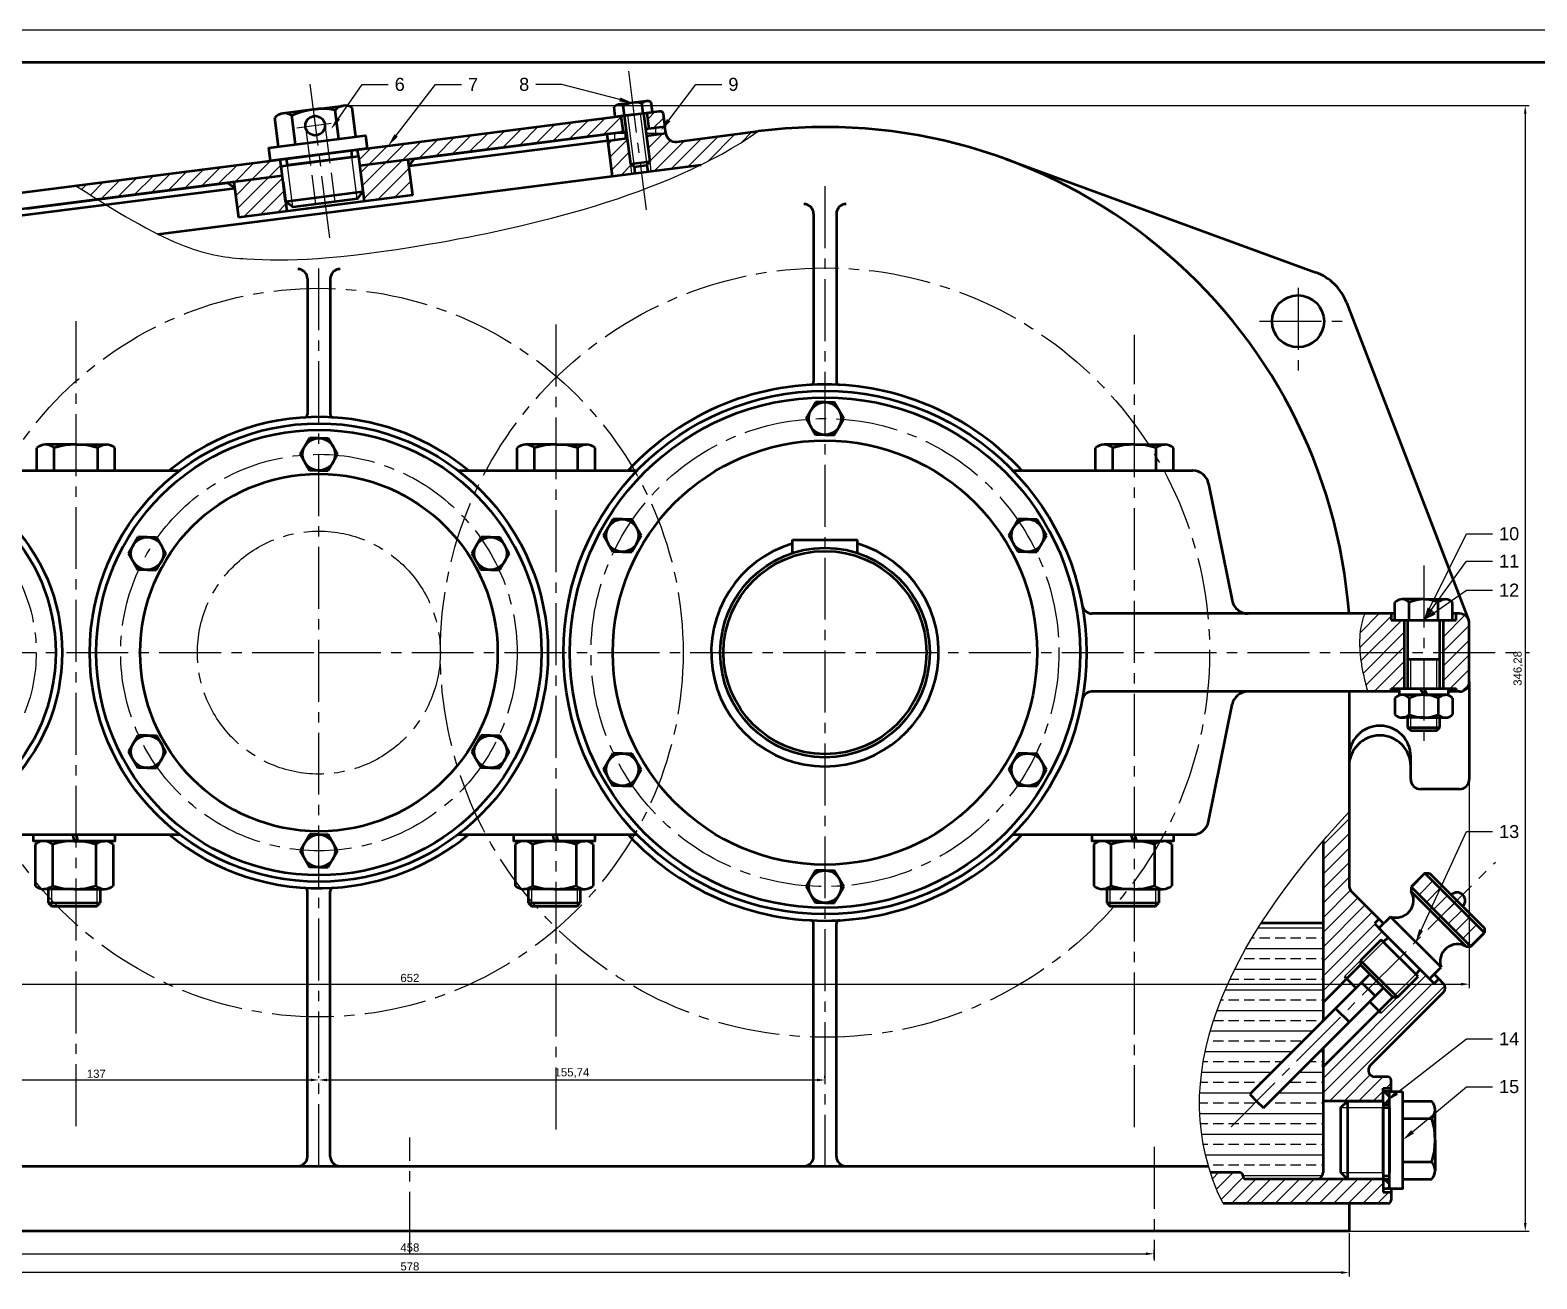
# Model space of a CAD drawing. Header units: millimetres. Extents: x 36 to 1225, y 31 to 872.
# Drawn here: x 287.8 to 751.5, y 488.3 to 872.5 of the extents above; entities that cross this region are included whole.
import ezdxf
from ezdxf import colors
from ezdxf.entities.mleader import LeaderData, LeaderLine
from ezdxf.math import Vec2, Vec3

# ---------------------------------------------------------------- set-up
doc = ezdxf.new("R2010")
doc.units = ezdxf.units.MM
doc.linetypes.add('ACAD_ISO02W100', pattern=[15, 12, -3])
doc.linetypes.add('CENTER2', pattern=[28.575, 19.05, -3.175, 3.175, -3.175])
doc.layers.get('0').update_dxf_attribs({"lineweight": 50})
for name, color, linetype in [('中心线', 1, 'CENTER2'), ('细实线', 7, 'Continuous'), ('虚线', 5, 'ACAD_ISO02W100')]:
    doc.layers.add(name, color=color, linetype=linetype)
doc.layers.add('粗实线', color=7, linetype='Continuous', lineweight=50)
doc.styles.get("Standard").update_dxf_attribs({"font": 'arial.ttf'})
doc.dimstyles.new('ISO-25', dxfattribs={"dimtxt": 2.5, "dimasz": 2.5, "dimexe": 1.25, "dimexo": 0.625, "dimtad": 1, "dimtxsty": 'Standard', "dimcen": 2.5, "dimadec": 0, "dimazin": 0, "dimtfac": 1, "dimtmove": 0, "dimatfit": 3, "dimfxl": 1, "dimarcsym": 0})
pattern_1 = [(45, (-1008.6888, -2603.666), (-2.245064, 2.245064), [])]

# ---------------------------------------------------------------- blocks, each defined once
blk = doc.blocks.new('*U8')
for q in [(-2.89, 0), (2.89, 0)]:
    blk.add_line((0, 0), q)
blk = doc.blocks.new('*U9')
at = {"color": 0, "linetype": 'ByBlock', "lineweight": -2, "transparency": 16777216}
for p, rotation in [((1083.88, 3351.7), 59.99999999999999), ((1092.54, 3351.7), 299.9999999999999), ((1083.88, 3346.7), 120), ((1092.54, 3346.7), 240), ((1088.21, 3344.2), 180)]:
    blk.add_blockref('*U8', p, dxfattribs=dict(at, rotation=rotation))
blk.add_blockref('*U8', (1088.21, 3354.2), dxfattribs=at)
blk = doc.blocks.new('*U6')
blk.add_circle((0, 0), 5)
blk.add_blockref('*U9', (-1088.21, -3349.2))
blk = doc.blocks.new('*U7')
at = {"color": 0, "linetype": 'ByBlock', "lineweight": -2, "transparency": 16777216}
blk.add_blockref('*U6', (1385.34, 3345.63), dxfattribs=at)
for p, rotation in [((1332.51, 3315.13), 59.99999999999999), ((1438.17, 3315.13), 300.0000000000001), ((1332.51, 3254.13), 120), ((1438.17, 3254.13), 240), ((1385.34, 3223.63), 180)]:
    blk.add_blockref('*U6', p, dxfattribs=dict(at, rotation=rotation))
blk = doc.blocks.new('*U12')
for q in [(-2.89, 0), (2.89, 0)]:
    blk.add_line((0, 0), q)
blk = doc.blocks.new('*U13')
at = {"color": 0, "linetype": 'ByBlock', "lineweight": -2, "transparency": 16777216}
for p, rotation in [((1083.88, 3351.7), 59.99999999999999), ((1092.54, 3351.7), 299.9999999999999), ((1083.88, 3346.7), 120), ((1092.54, 3346.7), 240), ((1088.21, 3344.2), 180)]:
    blk.add_blockref('*U12', p, dxfattribs=dict(at, rotation=rotation))
blk.add_blockref('*U12', (1088.21, 3354.2), dxfattribs=at)
blk = doc.blocks.new('*U10')
blk.add_circle((0, 0), 5)
blk.add_blockref('*U13', (-1088.21, -3349.2))
blk = doc.blocks.new('*U11')
at = {"color": 0, "linetype": 'ByBlock', "lineweight": -2, "transparency": 16777216}
blk.add_blockref('*U10', (1541.07, 3356.63), dxfattribs=at)
for p, rotation in [((1478.72, 3320.63), 59.99999999999999), ((1603.43, 3320.63), 299.9999999999999), ((1478.72, 3248.63), 120), ((1603.43, 3248.63), 240), ((1541.07, 3212.63), 180)]:
    blk.add_blockref('*U10', p, dxfattribs=dict(at, rotation=rotation))
blk = doc.blocks.new('*D19')
at = {"layer": 'Defpoints', "color": 0, "transparency": 16777216}
for p in [(115.65, 502.96), (693.65, 502.96), (115.65, 490.21)]:
    blk.add_point(p, dxfattribs=at)
at = {"layer": '细实线', "color": 0, "lineweight": -2, "transparency": 16777216}
for p, q in [((115.65, 502.34), (115.65, 488.96)), ((693.65, 502.34), (693.65, 488.96)), ((691.15, 490.21), (118.15, 490.21))]:
    blk.add_line(p, q, dxfattribs=at)
at = {"layer": '细实线', "color": 0, "transparency": 16777216}
for points in [[(118.15, 490.63), (118.15, 489.8), (115.65, 490.21)], [(691.15, 490.63), (691.15, 489.8), (693.65, 490.21)]]:
    blk.add_solid(points, dxfattribs=at)
at = {"layer": '细实线', "color": 0, "transparency": 16777216, "insert": (404.65, 492.11), "char_height": 2.5, "attachment_point": 5}
blk.add_mtext('578', dxfattribs=at)
blk = doc.blocks.new('*D20')
at = {"layer": 'Defpoints', "color": 0, "transparency": 16777216}
for p in [(175.65, 496.85), (633.65, 496), (633.65, 493.9)]:
    blk.add_point(p, dxfattribs=at)
at = {"layer": '细实线', "color": 0, "lineweight": -2, "transparency": 16777216}
for p, q in [((175.65, 496.23), (175.65, 494.75)), ((633.65, 494.53), (633.65, 497.25)), ((178.15, 496), (631.15, 496))]:
    blk.add_line(p, q, dxfattribs=at)
at = {"layer": '细实线', "color": 0, "transparency": 16777216}
for points in [[(178.15, 496.42), (178.15, 495.59), (175.65, 496)], [(631.15, 496.42), (631.15, 495.59), (633.65, 496)]]:
    blk.add_solid(points, dxfattribs=at)
at = {"layer": '细实线', "color": 0, "transparency": 16777216, "insert": (404.65, 497.91), "char_height": 2.5, "attachment_point": 5}
blk.add_mtext('458', dxfattribs=at)
blk = doc.blocks.new('*D21')
at = {"layer": 'Defpoints', "color": 0, "transparency": 16777216}
for p in [(239.65, 549.47), (376.65, 549.47), (376.65, 549.47)]:
    blk.add_point(p, dxfattribs=at)
at = {"layer": '细实线', "color": 0, "lineweight": -2, "transparency": 16777216}
for p, q in [((239.65, 550.09), (239.65, 550.72)), ((242.15, 549.47), (374.15, 549.47)), ((376.65, 550.09), (376.65, 550.72))]:
    blk.add_line(p, q, dxfattribs=at)
at = {"layer": '细实线', "color": 0, "transparency": 16777216}
for points in [[(242.15, 549.88), (242.15, 549.05), (239.65, 549.47)], [(374.15, 549.88), (374.15, 549.05), (376.65, 549.47)]]:
    blk.add_solid(points, dxfattribs=at)
at = {"layer": '细实线', "color": 0, "transparency": 16777216, "insert": (308.15, 551.37), "char_height": 2.5, "attachment_point": 5}
blk.add_mtext('137', dxfattribs=at)
blk = doc.blocks.new('*D22')
at = {"layer": 'Defpoints', "color": 0, "transparency": 16777216}
for p in [(376.65, 549.47), (532.39, 549.47), (532.39, 549.47)]:
    blk.add_point(p, dxfattribs=at)
at = {"layer": '细实线', "color": 0, "lineweight": -2, "transparency": 16777216}
for p, q in [((376.65, 550.09), (376.65, 550.72)), ((379.15, 549.47), (529.89, 549.47)), ((532.39, 550.09), (532.39, 550.72))]:
    blk.add_line(p, q, dxfattribs=at)
at = {"layer": '细实线', "color": 0, "transparency": 16777216}
for points in [[(379.15, 549.88), (379.15, 549.05), (376.65, 549.47)], [(529.89, 549.88), (529.89, 549.05), (532.39, 549.47)]]:
    blk.add_solid(points, dxfattribs=at)
at = {"layer": '细实线', "color": 0, "transparency": 16777216, "insert": (454.52, 551.59), "char_height": 2.5, "attachment_point": 5}
blk.add_mtext('155,74', dxfattribs=at)
blk = doc.blocks.new('*D23')
at = {"layer": 'Defpoints', "color": 0, "transparency": 16777216}
for p in [(384.28, 849.24), (384.28, 502.96), (747.88, 502.96)]:
    blk.add_point(p, dxfattribs=at)
at = {"layer": '细实线', "color": 0, "lineweight": -2, "transparency": 16777216}
for p, q in [((384.91, 849.24), (749.13, 849.24)), ((747.88, 846.74), (747.88, 505.46)), ((384.91, 502.96), (749.13, 502.96))]:
    blk.add_line(p, q, dxfattribs=at)
at = {"layer": '细实线', "color": 0, "transparency": 16777216}
for points in [[(747.47, 846.74), (748.3, 846.74), (747.88, 849.24)], [(747.47, 505.46), (748.3, 505.46), (747.88, 502.96)]]:
    blk.add_solid(points, dxfattribs=at)
at = {"layer": '细实线', "color": 0, "transparency": 16777216, "insert": (745.75, 676.1), "char_height": 2.5, "attachment_point": 5, "rotation": 90}
blk.add_mtext('346,28', dxfattribs=at)
blk = doc.blocks.new('*D24')
at = {"layer": 'Defpoints', "color": 0, "transparency": 16777216}
for p in [(78.65, 641.96), (730.65, 641.96), (730.65, 578.95)]:
    blk.add_point(p, dxfattribs=at)
at = {"layer": '细实线', "color": 0, "lineweight": -2, "transparency": 16777216}
for p, q in [((78.65, 641.34), (78.65, 577.7)), ((730.65, 641.34), (730.65, 577.7)), ((81.15, 578.95), (728.15, 578.95))]:
    blk.add_line(p, q, dxfattribs=at)
at = {"layer": '细实线', "color": 0, "transparency": 16777216}
for points in [[(81.15, 579.37), (81.15, 578.53), (78.65, 578.95)], [(728.15, 579.37), (728.15, 578.53), (730.65, 578.95)]]:
    blk.add_solid(points, dxfattribs=at)
at = {"layer": '细实线', "color": 0, "transparency": 16777216, "insert": (404.65, 580.85), "char_height": 2.5, "attachment_point": 5}
blk.add_mtext('652', dxfattribs=at)

msp = doc.modelspace()

# ---------------------------------------------------------------- hatches: boundary and pattern name
at = {"true_color": 0xffffff}
h = msp.add_hatch(color=7, dxfattribs=at)
h.dxf.hatch_style = 1
h.paths.add_polyline_path([(350.503, 825.773), (348.519, 825.519), (350.756, 823.789)])
h.paths.add_polyline_path([(406.05, 832.874), (404.067, 832.621), (404.32, 830.637)])
h.paths.add_polyline_path([(297.651, 416.596), (297.651, 417.596), (282.151, 417.596), (282.151, 416.596)])
h.paths.add_polyline_path([(321.651, 416.596), (321.651, 417.596), (306.151, 417.596), (306.151, 416.596)])
h.paths.add_polyline_path([(431.651, 417.596), (431.651, 416.596), (447.151, 416.596), (447.151, 417.596)])
h.paths.add_polyline_path([(467.386, 416.596), (467.386, 417.596), (451.886, 417.596), (451.886, 416.596)])
h.paths.add_polyline_path([(612.886, 416.596), (612.886, 417.596), (597.386, 417.596), (597.386, 416.596)])
h.paths.add_polyline_path([(181.651, 147.596), (181.651, 146.596), (197.151, 146.596), (197.151, 147.596)])
h.paths.add_polyline_path([(297.651, 146.596), (297.651, 147.596), (282.151, 147.596), (282.151, 146.596)])
h.paths.add_polyline_path([(321.651, 146.596), (321.651, 147.596), (306.151, 147.596), (306.151, 146.596)])
h.paths.add_polyline_path([(431.651, 147.596), (431.651, 146.596), (447.151, 146.596), (447.151, 147.596)])
h.paths.add_polyline_path([(467.386, 146.596), (467.386, 147.596), (451.886, 147.596), (451.886, 146.596)])
h.paths.add_polyline_path([(597.386, 147.596), (597.386, 146.596), (612.886, 146.596), (612.886, 147.596)])
h = msp.add_hatch(dxfattribs=at)
h.set_pattern_fill('ANSI37')
h.set_pattern_definition([(45, (-1008.6888, -2603.666), (-2.245064, 2.245064), []), (135, (-1008.6888, -2603.666), (-2.245064, -2.245064), [])])
h.paths.add_polyline_path([(706.147, 545.962), (704.147, 545.962), (704.147, 542.962), (704.147, 541.962), (706.147, 541.962)])
h.paths.add_polyline_path([(706.147, 518.962), (704.147, 518.962), (704.147, 515.962), (706.147, 515.962)])
at = {"layer": '细实线', "true_color": 0x000000}
h = msp.add_hatch(dxfattribs=at)
h.set_pattern_fill('ANSI31', color=18)
h.set_pattern_definition(pattern_1)
edge = h.paths.add_edge_path()
edge.add_line((348.519, 825.519), (365.381, 827.675))
edge.add_line((365.381, 827.675), (365.001, 830.651))
edge.add_line((365.001, 830.651), (364.747, 832.635))
edge.add_line((364.747, 832.635), (361.772, 832.254))
edge.add_line((361.772, 832.254), (301.901, 824.6))
edge.add_spline(control_points=[(301.901, 824.6), (304.214, 823.1), (306.407, 821.703), (308.49, 820.402)], knot_values=[0, 0, 0, 0, 0.0750213, 0.0750213, 0.0750213, 0.0750213], degree=3, periodic=0)
edge.add_line((308.49, 820.402), (348.519, 825.519))
h.paths.add_polyline_path([(470.249, 841.082), (469.615, 846.042), (467.856, 845.817), (388.554, 835.678), (388.807, 833.694), (389.188, 830.719), (404.067, 832.621)])
h.paths.add_polyline_path([(390.583, 819.807), (405.462, 821.71), (404.067, 832.621), (389.188, 830.719)])
h.paths.add_polyline_path([(351.898, 814.862), (366.776, 816.764), (365.381, 827.675), (350.503, 825.773)])
h = msp.add_hatch(dxfattribs=at)
h.set_pattern_fill('ANSI31', color=18)
h.set_pattern_definition(pattern_1)
edge = h.paths.add_edge_path()
edge.add_spline(control_points=[(494.245, 831.044), (500.54, 834.139), (506.486, 837.567), (511.878, 841.364)], knot_values=[2.8093086, 2.8093086, 2.8093086, 2.8093086, 3, 3, 3, 3], degree=3, periodic=0)
edge.add_line((511.878, 841.364), (486.754, 838.152))
edge.add_arc((486.374, 841.127), 3, 187.28568, 277.28568, ccw=False)
edge.add_line((483.398, 840.747), (477.447, 839.986))
edge.add_line((477.447, 839.986), (478.842, 829.075))
edge.add_line((478.842, 829.075), (494.245, 831.044))
h.paths.add_polyline_path([(471.495, 839.225), (465.543, 838.464), (466.938, 827.553), (472.89, 828.314)])
h.paths.add_polyline_path([(482.51, 847.69), (477.551, 847.056), (478.185, 842.097), (483.144, 842.731)])
h.paths.add_polyline_path([(308.49, 820.402), (307.792, 820.839), (308.122, 820.632)])
h = msp.add_hatch(dxfattribs=at)
h.set_pattern_fill('ANSI37', color=18, angle=135)
h.set_pattern_definition([(180, (-1008.6888, -2515.2142), (-2e-16, -3.175), []), (270, (-1008.6888, -2515.2142), (3.175, -7e-16), [])])
h.paths.add_polyline_path([(465.29, 840.448), (465.543, 838.464), (471.495, 839.225), (471.241, 841.209)])
h.paths.add_polyline_path([(483.398, 840.747), (483.144, 842.731), (477.193, 841.97), (477.447, 839.986)])
h = msp.add_hatch(dxfattribs=at)
h.set_pattern_fill('ANSI31', color=18)
h.set_pattern_definition(pattern_1)
edge = h.paths.add_edge_path()
edge.add_line((710.647, 690.962), (706.647, 690.962))
edge.add_line((706.647, 690.962), (706.647, 692.962))
edge.add_line((706.647, 692.962), (698.486, 692.962))
edge.add_spline(control_points=[(698.486, 692.962), (696.445, 688.075), (697.034, 680.962)], knot_values=[0, 0, 0, 0.5699512, 0.5699512, 0.5699512], degree=2, periodic=0)
edge.add_line((697.034, 680.962), (710.647, 680.962))
edge.add_line((710.647, 680.962), (710.647, 690.962))
edge = h.paths.add_edge_path()
edge.add_line((710.647, 680.962), (697.034, 680.962))
edge.add_spline(control_points=[(697.034, 680.962), (697.479, 675.596), (699.422, 668.962)], knot_values=[0.5699512, 0.5699512, 0.5699512, 1, 1, 1], degree=2, periodic=0)
edge.add_line((699.422, 668.962), (706.647, 668.962))
edge.add_line((706.647, 668.962), (706.647, 669.962))
edge.add_line((706.647, 669.962), (710.647, 669.962))
edge.add_line((710.647, 669.962), (710.647, 680.962))
h.paths.add_polyline_path([(730.647, 689.962, 0.4142136), (727.647, 692.962), (726.647, 692.962), (726.647, 690.962), (722.647, 690.962), (722.647, 680.962), (730.647, 680.962)])
h.paths.add_polyline_path([(730.647, 680.962), (722.647, 680.962), (722.647, 669.962), (724.147, 669.962), (726.647, 669.962), (726.647, 668.962), (727.647, 668.962, 0.4142136), (730.647, 671.962)])
h = msp.add_hatch(dxfattribs=at)
h.set_pattern_fill('ANSI31', color=18)
h.set_pattern_definition(pattern_1)
edge = h.paths.add_edge_path()
edge.add_arc((696.647, 609.458), 3, 180, 225, ccw=False)
edge.add_line((693.647, 609.458), (693.647, 631.934))
edge.add_spline(control_points=[(693.647, 631.934), (690.886, 628.963), (688.22, 625.987), (685.647, 623.003)], knot_values=[0.9266274, 0.9266274, 0.9266274, 0.9266274, 1, 1, 1, 1], degree=3, periodic=0)
edge.add_line((685.647, 623.003), (685.647, 573.287))
edge.add_line((685.647, 573.287), (692.969, 580.609))
edge.add_line((692.969, 580.609), (692.262, 581.316))
edge.add_line((692.262, 581.316), (697.212, 586.266))
edge.add_line((697.212, 586.266), (703.575, 592.63))
edge.add_line((703.575, 592.63), (704.283, 591.923))
edge.add_line((704.283, 591.923), (705.697, 593.337))
edge.add_line((705.697, 593.337), (702.868, 596.165))
edge.add_line((702.868, 596.165), (701.454, 597.58))
edge.add_line((701.454, 597.58), (702.868, 598.994))
edge.add_line((702.868, 598.994), (694.525, 607.337))
h.paths.add_polyline_path([(722.667, 576.366, 0.4142136), (722.667, 579.195), (721.253, 580.609), (719.839, 579.195), (715.596, 583.438), (714.182, 582.023), (714.889, 581.316), (708.525, 574.952), (703.575, 570.003), (702.868, 570.71), (685.647, 553.488), (685.647, 542.962), (704.147, 542.962), (704.147, 546.962), (706.647, 546.962), (706.647, 549.462, 0.4142136), (705.647, 550.462), (701.592, 550.462, -0.6681786), (700.178, 553.877)])
h.paths.add_polyline_path([(726.166, 603.98), (721.926, 599.735), (731.153, 590.509), (735.395, 594.751)])
h.paths.add_polyline_path([(717.011, 613.136), (712.768, 608.893), (721.926, 599.735), (726.166, 603.98)])
h = msp.add_hatch(dxfattribs=at)
h.set_pattern_fill('ANSI33', color=18, angle=135)
h.set_pattern_definition([(180, (-1008.689, -2515.214), (-4e-16, -6.35), []), (180, (-1011.864, -2512.039), (-4e-16, -6.35), [3.175, -1.5875])])
edge = h.paths.add_edge_path()
edge.add_line((685.647, 597.732), (666.618, 597.732))
edge.add_spline(control_points=[(666.618, 597.732), (649.971, 571.738), (642.91, 545.79), (651.01, 520.962)], knot_values=[0.0818503, 0.0818503, 0.0818503, 0.0818503, 0.7196975, 0.7196975, 0.7196975, 0.7196975], degree=3, periodic=0)
edge.add_line((651.01, 520.962), (660.011, 520.962))
edge.add_arc((660.011, 519.962), 1, 0, 90, ccw=False)
edge.add_arc((662.011, 519.962), 1, 180, 270)
edge.add_line((662.011, 518.962), (683.647, 518.962))
edge.add_arc((683.647, 520.962), 2, 270, 360)
edge.add_line((685.647, 520.962), (685.647, 559.145))
edge.add_line((685.647, 559.145), (667.354, 540.852))
edge.add_line((667.354, 540.852), (665.232, 542.973))
edge.add_line((665.232, 542.973), (663.111, 545.094))
edge.add_line((663.111, 545.094), (685.647, 567.63))
edge.add_line((685.647, 567.63), (685.647, 573.387))
edge.add_line((685.647, 573.387), (685.647, 597.732))
h = msp.add_hatch(dxfattribs=at)
h.set_pattern_fill('ANSI31', color=18)
h.set_pattern_definition([(45, (-1008.6888, -2515.2142), (-2.245064, 2.245064), [])])
edge = h.paths.add_edge_path()
edge.add_line((696.647, 511.462), (705.647, 511.462))
edge.add_arc((705.647, 512.462), 1, 270, 360)
edge.add_line((706.647, 512.462), (706.647, 514.962))
edge.add_line((706.647, 514.962), (704.147, 514.962))
edge.add_line((704.147, 514.962), (704.147, 518.962))
edge.add_line((704.147, 518.962), (693.147, 518.962))
edge.add_line((693.147, 518.962), (662.011, 518.962))
edge.add_arc((662.011, 519.962), 1, 180, 270, ccw=False)
edge.add_arc((660.011, 519.962), 1, 360, 450)
edge.add_line((660.011, 520.962), (651.01, 520.962))
edge.add_spline(control_points=[(651.01, 520.962), (652.049, 517.777), (653.338, 514.609), (654.889, 511.462)], knot_values=[0, 0, 0, 0, 0.0818503, 0.0818503, 0.0818503, 0.0818503], degree=3, periodic=0)
edge.add_line((654.889, 511.462), (696.647, 511.462))

# ---------------------------------------------------------------- linework, layer by layer
for p, q in [((374.875, 848.043), (384.15, 849.229)), ((388.046, 839.646), (386.905, 848.573)), ((364.24, 836.602), (363.099, 845.53)), ((374.875, 848.043), (365.601, 846.858)), ((469.615, 846.042), (470.249, 841.082)), ((470.607, 846.169), (472.51, 831.29)), ((476.559, 846.93), (478.461, 832.051)), ((477.551, 847.056), (478.185, 842.097)), ((406.05, 832.874), (465.29, 840.448)), ((465.29, 840.448), (466.938, 827.553)), ((486.754, 838.152), (511.878, 841.364)), ((388.807, 833.694), (388.554, 835.678)), ((327.225, 809.691), (494.245, 831.044)), ((365.001, 830.651), (364.747, 832.635)), ((404.067, 832.621), (405.462, 821.71)), ((404.32, 830.637), (406.05, 832.874)), ((472.51, 831.29), (478.461, 832.051)), ((473.628, 830.425), (472.51, 831.29)), ((473.628, 830.425), (477.596, 830.932)), ((473.628, 830.425), (473.882, 828.441)), ((477.596, 830.932), (478.461, 832.051)), ((477.596, 830.932), (477.85, 828.948)), ((587.898, 832.842), (683.447, 797.919)), ((286.743, 817.621), (348.519, 825.519)), ((350.756, 823.789), (348.519, 825.519)), ((350.503, 825.773), (351.898, 814.862)), ((365.635, 825.691), (366.776, 816.764)), ((389.441, 828.735), (390.583, 819.807)), ((366.396, 819.74), (390.202, 822.783)), ((525.886, 818.962), (525.886, 818.962)), ((528.886, 815.962), (528.886, 764.341)), ((535.886, 815.962), (535.886, 764.341)), ((370.151, 798.962), (370.151, 798.962)), ((373.151, 795.962), (373.151, 754.325)), ((380.151, 795.962), (380.151, 754.325)), ((692.887, 788.638), (730.446, 691.04)), ((289.901, 736.962), (289.901, 743.962)), ((301.901, 744.962), (292.551, 744.962)), ((301.901, 744.962), (311.251, 744.962)), ((313.901, 736.962), (313.901, 743.962)), ((437.651, 736.962), (437.651, 743.962)), ((449.651, 744.962), (440.301, 744.962)), ((449.651, 744.962), (459.001, 744.962)), ((461.651, 736.962), (461.651, 743.962)), ((615.651, 736.962), (615.651, 743.962)), ((627.651, 744.962), (618.301, 744.962)), ((627.651, 744.962), (637.001, 744.962)), ((639.651, 736.962), (639.651, 743.962)), ((266.204, 736.962), (333.822, 736.962)), ((419.479, 736.962), (474.556, 736.962)), ((590.215, 736.962), (627.651, 736.962)), ((627.651, 736.962), (645.542, 736.962)), ((650.447, 732.932), (657.67, 696.978)), ((522.386, 711.607), (522.386, 715.697)), ((522.386, 715.697), (542.386, 715.697)), ((542.386, 711.607), (542.386, 715.697)), ((707.747, 690.962), (707.747, 696.362)), ((716.647, 697.362), (709.972, 697.362)), ((712.197, 690.962), (712.197, 696.362)), ((716.647, 697.362), (723.322, 697.362)), ((721.097, 690.962), (721.097, 696.362)), ((725.547, 690.962), (725.547, 696.362)), ((707.747, 692.962), (614.527, 692.962)), ((664.38, 692.962), (662.572, 692.962)), ((706.647, 692.962), (706.647, 690.962)), ((706.647, 690.962), (726.647, 690.962)), ((710.647, 690.962), (710.647, 669.962)), ((711.647, 690.962), (711.647, 669.962)), ((721.647, 669.962), (721.647, 690.962)), ((722.647, 690.962), (722.647, 669.962)), ((727.647, 692.962), (725.547, 692.962)), ((726.647, 690.962), (726.647, 692.962)), ((730.647, 671.962), (730.647, 689.962)), ((711.647, 678.962), (721.647, 678.962)), ((660.284, 668.962), (614.527, 668.962)), ((693.647, 668.962), (660.284, 668.962)), ((664.38, 668.962), (662.572, 668.962)), ((693.647, 668.962), (693.647, 609.458)), ((709.147, 668.962), (693.647, 668.962)), ((706.647, 668.962), (706.647, 669.962)), ((706.647, 669.962), (726.647, 669.962)), ((716.647, 667.962), (709.972, 667.962)), ((715.566, 669.962), (716.647, 667.962)), ((716.647, 669.962), (717.727, 667.962)), ((716.647, 667.962), (723.322, 667.962)), ((727.647, 668.962), (724.147, 668.962)), ((726.647, 669.962), (726.647, 668.962)), ((730.647, 671.962), (730.647, 668.962)), ((730.647, 668.962), (730.647, 641.962)), ((650.447, 628.992), (657.67, 664.947)), ((707.747, 666.962), (707.747, 661.962)), ((712.197, 666.962), (712.197, 661.962)), ((721.097, 666.962), (721.097, 661.962)), ((725.547, 666.962), (725.547, 661.962)), ((716.647, 660.962), (709.972, 660.962)), ((711.647, 660.962), (711.647, 657.962)), ((716.647, 660.962), (723.322, 660.962)), ((721.647, 657.962), (721.647, 660.962)), ((711.647, 657.962), (712.647, 656.962)), ((711.647, 657.962), (721.647, 657.962)), ((712.647, 656.962), (720.647, 656.962)), ((720.647, 656.962), (721.647, 657.962)), ((712.647, 641.962), (712.647, 648.962)), ((727.647, 638.962), (715.647, 638.962)), ((266.204, 624.962), (333.822, 624.962)), ((288.842, 624.962), (313.842, 624.962)), ((289.342, 621.962), (289.342, 609.19)), ((301.342, 622.962), (291.992, 622.962)), ((294.642, 621.962), (294.642, 609.19)), ((300.783, 624.962), (301.342, 622.962)), ((301.342, 622.962), (310.692, 622.962)), ((301.901, 624.962), (302.459, 622.962)), ((308.042, 621.962), (308.042, 609.19)), ((313.342, 621.962), (313.342, 609.19)), ((419.479, 624.962), (474.556, 624.962)), ((436.592, 624.962), (461.592, 624.962)), ((437.092, 621.962), (437.092, 609.19)), ((449.092, 622.962), (439.742, 622.962)), ((442.392, 621.962), (442.392, 609.19)), ((448.533, 624.962), (449.092, 622.962)), ((449.092, 622.962), (458.442, 622.962)), ((449.651, 624.962), (450.209, 622.962)), ((455.792, 621.962), (455.792, 609.19)), ((461.092, 621.962), (461.092, 609.19)), ((590.215, 624.962), (627.651, 624.962)), ((614.592, 624.962), (639.592, 624.962)), ((615.092, 621.962), (615.092, 609.19)), ((627.092, 622.962), (617.742, 622.962)), ((620.392, 621.962), (620.392, 609.19)), ((626.533, 624.962), (627.092, 622.962)), ((627.092, 622.962), (636.442, 622.962)), ((627.651, 624.962), (645.542, 624.962)), ((627.651, 624.962), (628.209, 622.962)), ((633.792, 621.962), (633.792, 609.19)), ((639.092, 621.962), (639.092, 609.19)), ((685.647, 623.003), (685.647, 572.46)), ((301.342, 608.19), (291.992, 608.19)), ((293.342, 608.19), (293.342, 603.962)), ((301.342, 608.19), (310.692, 608.19)), ((309.342, 608.19), (309.342, 603.962)), ((373.151, 525.962), (373.151, 607.6)), ((380.151, 525.962), (380.151, 607.6)), ((449.092, 608.19), (439.742, 608.19)), ((441.092, 608.19), (441.092, 603.962)), ((449.092, 608.19), (458.442, 608.19)), ((457.092, 608.19), (457.092, 603.962)), ((627.092, 608.19), (617.742, 608.19)), ((619.092, 608.19), (619.092, 603.962)), ((627.092, 608.19), (636.442, 608.19)), ((635.092, 608.19), (635.092, 603.962)), ((293.342, 603.962), (294.342, 602.962)), ((293.342, 603.962), (309.342, 603.962)), ((294.342, 602.962), (308.342, 602.962)), ((308.342, 602.962), (309.342, 603.962)), ((441.092, 603.962), (442.092, 602.962)), ((441.092, 603.962), (457.092, 603.962)), ((442.092, 602.962), (456.092, 602.962)), ((456.092, 602.962), (457.092, 603.962)), ((619.092, 603.962), (620.092, 602.962)), ((619.092, 603.962), (635.092, 603.962)), ((620.092, 602.962), (634.092, 602.962)), ((634.092, 602.962), (635.092, 603.962)), ((528.886, 525.962), (528.886, 597.584)), ((535.886, 525.962), (535.886, 597.584)), ((685.647, 597.732), (666.618, 597.732)), ((729.738, 590.509), (731.153, 590.509)), ((685.647, 573.287), (685.647, 567.63)), ((685.647, 559.145), (685.647, 553.488)), ((685.647, 559.145), (685.647, 520.962)), ((685.647, 553.488), (685.647, 554.461)), ((705.647, 550.462), (701.592, 550.462)), ((706.647, 545.962), (706.647, 549.462)), ((663.111, 545.094), (665.232, 542.973)), ((665.232, 542.973), (667.354, 540.852)), ((704.147, 542.962), (685.647, 542.962)), ((693.147, 542.962), (693.147, 518.962)), ((704.147, 542.962), (704.147, 546.962)), ((704.147, 546.962), (706.647, 546.962)), ((706.147, 545.962), (704.147, 545.962)), ((710.147, 542.962), (719.147, 542.962)), ((704.147, 541.962), (706.147, 541.962)), ((720.147, 530.962), (720.147, 540.312)), ((720.147, 530.962), (720.147, 521.612)), ((246.151, 522.962), (383.151, 522.962)), ((383.151, 522.962), (538.886, 522.962)), ((538.886, 522.962), (650.391, 522.962)), ((660.011, 520.962), (651.01, 520.962)), ((661.011, 519.962), (661.011, 519.962)), ((704.147, 519.962), (706.147, 519.962)), ((693.147, 518.962), (662.011, 518.962)), ((704.147, 518.962), (706.147, 518.962)), ((704.147, 518.962), (704.147, 514.962)), ((706.147, 515.962), (704.147, 515.962)), ((704.147, 514.962), (706.647, 514.962)), ((706.647, 515.962), (706.647, 512.462)), ((710.147, 518.962), (719.147, 518.962)), ((696.647, 511.462), (654.889, 511.462)), ((693.647, 511.462), (693.647, 502.962)), ((705.647, 511.462), (696.647, 511.462)), ((693.647, 502.962), (115.647, 502.962)), ((693.647, 502.962), (633.647, 502.962))]:
    msp.add_line(p, q)
msp.add_lwpolyline([(365.381, 827.675), (268.888, 815.338), (268.381, 819.306, -0.4142136), (269.246, 820.425), (481.518, 847.564, -0.4142136), (482.637, 846.699), (483.144, 842.731), (477.193, 841.97)], format="xyb")
for points in [[(361.264, 836.222), (391.022, 840.026), (391.529, 836.059), (361.772, 832.254)], [(366.731, 832.888), (386.57, 835.425), (386.823, 833.441), (366.985, 830.904)], [(365.001, 830.651), (388.807, 833.694), (390.202, 822.783), (388.472, 820.546), (368.633, 818.009), (366.396, 819.74)], [(709.147, 669.962), (724.147, 669.962), (724.147, 667.962), (709.147, 667.962)], [(704.147, 542.962), (704.147, 518.962), (693.147, 518.962), (691.147, 520.962), (691.147, 540.962), (693.147, 542.962)], [(710.147, 545.962), (710.147, 515.962), (706.147, 515.962), (706.147, 545.962)]]:
    msp.add_lwpolyline(points, close=True)
for points in [[(471.241, 841.209), (389.188, 830.719)], [(471.241, 841.209), (465.29, 840.448), (465.543, 838.464), (471.495, 839.225)], [(477.447, 839.986), (483.398, 840.747), (483.144, 842.731), (477.193, 841.97)], [(465.543, 838.464), (404.32, 830.637)], [(350.756, 823.789), (269.142, 813.355)], [(405.462, 821.71), (351.898, 814.862)], [(313.842, 624.962), (313.842, 622.962), (288.842, 622.962), (288.842, 624.962)], [(461.592, 624.962), (461.592, 622.962), (436.592, 622.962), (436.592, 624.962)], [(639.592, 624.962), (639.592, 622.962), (614.592, 622.962), (614.592, 624.962)], [(704.147, 520.962), (704.147, 540.962), (706.147, 540.962), (706.147, 520.962)]]:
    msp.add_lwpolyline(points)
for centre, radius in [((375.509, 843.084), 3), ((677.954, 782.891), 8), ((532.386, 680.962), 80.5), ((532.386, 680.962), 78.5), ((376.651, 680.962), 70.5), ((376.651, 680.962), 68.5), ((532.386, 680.962), 65.265), ((239.651, 680.962), 58), ((239.651, 680.962), 56), ((376.651, 680.962), 55), ((532.386, 680.962), 32.235), ((532.386, 680.962), 31.235)]:
    msp.add_circle(centre, radius)
for centre, radius, start, end in [((486.374, 841.127), 3, 187.28568, 277.28568), ((532.386, 680.962), 161.707, 4.25574, 97.28568), ((525.886, 815.962), 3, 0, 90), ((538.886, 815.962), 3, 90, 180), ((370.151, 795.962), 3, 0, 90), ((383.151, 795.962), 3, 90, 180), ((677.954, 782.891), 16, 21.04874, 69.92239), ((532.386, 680.962), 82.5, 86.91071, 137.251), ((527.886, 764.341), 1, 273.08929, 0), ((536.886, 764.341), 1, 180, 266.91071), ((532.386, 680.962), 82.5, 42.749, 86.91071), ((376.651, 680.962), 72.5, 86.4899, 129.42886), ((372.151, 754.325), 1, 273.5101, 0), ((381.151, 754.325), 1, 180, 266.4899), ((376.651, 680.962), 72.5, 50.57114, 86.4899), ((645.542, 731.962), 5, 11.18575, 90), ((532.386, 680.962), 35, 106.60155, 73.39845), ((662.572, 697.962), 5, 191.35809, 270), ((614.527, 695.962), 3, 190.34883, 270), ((727.647, 689.962), 3, 0, 90), ((614.527, 665.962), 3, 90, 169.65117), ((662.572, 663.962), 5, 90, 168.64191), ((727.647, 671.962), 3, 270, 0), ((703.147, 648.962), 9.5, 0, 180), ((703.147, 645.962), 9.5, 0, 180), ((715.647, 641.962), 3, 180, 270), ((727.647, 641.962), 3, 270, 0), ((645.542, 629.962), 5, 270, 348.81425), ((376.651, 680.962), 72.5, 230.57114, 273.5101), ((376.651, 680.962), 72.5, 273.5101, 309.42886), ((532.386, 680.962), 82.5, 222.749, 273.08929), ((532.386, 680.962), 82.5, 273.08929, 317.251), ((372.151, 607.6), 1, 0, 86.4899), ((381.151, 607.6), 1, 93.5101, 180), ((696.647, 609.458), 3, 180, 225), ((527.886, 597.584), 1, 0, 86.91071), ((536.886, 597.584), 1, 93.08929, 180), ((701.592, 552.462), 2, 135, 270), ((705.647, 549.462), 1, 0, 90), ((370.151, 525.962), 3, 270, 0), ((383.151, 525.962), 3, 180, 270), ((525.886, 525.962), 3, 270, 0), ((538.886, 525.962), 3, 180, 270), ((660.011, 519.962), 1, 0, 90), ((662.011, 519.962), 1, 180, 270), ((683.647, 520.962), 2, 270, 0), ((705.647, 512.462), 1, 270, 0)]:
    msp.add_arc(centre, radius, start, end)
at = {"layer": '中心线'}
for p, q in [((471.877, 859.893), (477.339, 817.172)), ((373.878, 855.845), (380.046, 807.596)), ((380.407, 843.71), (369.838, 842.359)), ((532.386, 824.454), (532.386, 522.962)), ((376.651, 522.962), (376.651, 802.252)), ((677.954, 793.184), (677.954, 766.895)), ((301.901, 782.889), (301.901, 533.443)), ((449.651, 534.261), (449.651, 782.889)), ((666.094, 782.891), (692.353, 782.891)), ((627.651, 534.928), (627.651, 778.684)), ((716.647, 707.739), (716.647, 651.476)), ((70.342, 680.962), (376.651, 680.962)), ((376.651, 680.962), (749.177, 680.962)), ((657.34, 535.084), (738.686, 616.513)), ((404.647, 496.004), (404.647, 531.766)), ((633.647, 528.864), (633.647, 493.903))]:
    msp.add_line(p, q, dxfattribs=at)
for centre, radius in [((532.386, 680.962), 118.36), ((376.651, 680.962), 112.09), ((532.386, 680.962), 72), ((376.651, 680.962), 61), ((239.651, 680.962), 50), ((376.651, 680.962), 37.375)]:
    msp.add_circle(centre, radius, dxfattribs=at)
at = {"layer": '粗实线'}
for p, q in [((1215.434, 862.472), (61.434, 862.472)), ((467.856, 845.817), (467.47, 848.838)), ((477.422, 850.668), (468.831, 849.57)), ((470.72, 846.183), (470.333, 849.204)), ((476.446, 846.915), (476.06, 849.936)), ((479.31, 847.281), (478.924, 850.302)), ((369.497, 837.274), (368.356, 846.202)), ((382.789, 838.974), (381.648, 847.901)), ((473.583, 846.549), (467.856, 845.817)), ((473.583, 846.549), (479.31, 847.281)), ((295.201, 736.962), (295.201, 743.962)), ((308.601, 736.962), (308.601, 743.962)), ((442.951, 736.962), (442.951, 743.962)), ((456.351, 736.962), (456.351, 743.962)), ((620.951, 736.962), (620.951, 743.962)), ((634.351, 736.962), (634.351, 743.962)), ((717.011, 613.136), (712.768, 608.893)), ((717.011, 613.136), (718.425, 613.136)), ((735.395, 594.751), (717.011, 613.136)), ((718.425, 613.136), (735.395, 596.165)), ((712.768, 608.893), (712.768, 607.479)), ((712.768, 608.893), (731.153, 590.509)), ((712.768, 607.479), (729.738, 590.509)), ((704.283, 597.58), (694.525, 607.337)), ((702.868, 598.994), (701.454, 597.58)), ((706.404, 599.701), (702.868, 596.165)), ((721.96, 584.145), (706.404, 599.701)), ((701.454, 597.58), (705.697, 593.337)), ((702.868, 596.165), (718.425, 580.609)), ((731.153, 590.509), (735.395, 594.751)), ((735.395, 596.165), (735.395, 594.751)), ((703.575, 592.63), (697.212, 586.266)), ((703.575, 592.63), (697.212, 586.266)), ((704.283, 591.923), (703.575, 592.63)), ((714.889, 581.316), (703.575, 592.63)), ((705.697, 593.337), (704.283, 591.923)), ((705.697, 593.337), (704.283, 591.923)), ((697.212, 584.852), (685.647, 573.287)), ((697.212, 586.266), (697.212, 584.852)), ((697.212, 586.266), (708.525, 574.952)), ((697.212, 586.266), (697.212, 584.852)), ((697.212, 584.852), (707.111, 574.952)), ((700.04, 582.023), (663.111, 545.094)), ((692.262, 581.316), (692.969, 580.609)), ((692.262, 581.316), (695.797, 577.781)), ((708.525, 574.952), (714.889, 581.316)), ((708.525, 574.952), (714.889, 581.316)), ((715.596, 583.438), (714.182, 582.023)), ((714.182, 582.023), (715.596, 583.438)), ((714.889, 581.316), (714.182, 582.023)), ((715.596, 583.438), (719.839, 579.195)), ((718.425, 580.609), (721.96, 584.145)), ((719.839, 582.023), (721.253, 580.609)), ((719.839, 579.195), (721.253, 580.609)), ((721.253, 580.609), (722.667, 579.195)), ((667.354, 540.852), (704.283, 577.781)), ((685.647, 553.488), (707.111, 574.952)), ((697.525, 579.509), (701.768, 575.266)), ((700.178, 553.877), (722.667, 576.366)), ((707.111, 574.952), (708.525, 574.952)), ((707.111, 574.952), (708.525, 574.952)), ((685.647, 573.287), (685.647, 567.63)), ((689.525, 571.509), (693.768, 567.266)), ((703.575, 570.003), (700.04, 573.538)), ((703.575, 570.003), (702.868, 570.71)), ((710.147, 537.662), (719.147, 537.662)), ((710.147, 524.262), (719.147, 524.262))]:
    msp.add_line(p, q, dxfattribs=at)
for centre, radius, start, end in [((384.658, 845.25), 4.011, 55.93683, 138.63453), ((469.105, 847.431), 2.157, 55.28524, 139.28612), ((474.115, 842.385), 7.797, 75.5559, 119.01546), ((477.695, 848.529), 2.157, 55.28524, 139.28612), ((366.109, 842.879), 4.011, 55.93683, 138.63453), ((377.706, 825.903), 22.348, 79.84002, 114.73135), ((292.551, 740.951), 4.011, 48.65115, 131.34885), ((301.901, 722.642), 22.348, 72.55433, 107.44567), ((311.251, 740.951), 4.011, 48.65115, 131.34885), ((440.301, 740.951), 4.011, 48.65115, 131.34885), ((449.651, 722.642), 22.348, 72.55433, 107.44567), ((459.001, 740.951), 4.011, 48.65115, 131.34885), ((618.301, 740.951), 4.011, 48.65115, 131.34885), ((627.651, 722.642), 22.348, 72.55433, 107.44567), ((637.001, 740.951), 4.011, 48.65115, 131.34885), ((709.972, 694.387), 2.975, 41.59806, 138.40194), ((716.647, 686.961), 10.401, 64.66987, 115.33013), ((723.322, 694.387), 2.975, 41.59806, 138.40194), ((709.972, 664.987), 2.975, 41.59806, 138.40194), ((716.647, 657.561), 10.401, 64.66987, 115.33013), ((723.322, 664.987), 2.975, 41.59806, 138.40194), ((709.972, 663.938), 2.975, 221.59806, 318.40194), ((716.647, 671.364), 10.401, 244.66987, 295.33013), ((723.322, 663.938), 2.975, 221.59806, 318.40194), ((291.992, 618.951), 4.011, 48.65115, 131.34885), ((301.342, 600.017), 22.945, 73.02211, 106.97789), ((310.692, 618.951), 4.011, 48.65115, 131.34885), ((439.742, 618.951), 4.011, 48.65115, 131.34885), ((449.092, 600.017), 22.945, 73.02211, 106.97789), ((458.442, 618.951), 4.011, 48.65115, 131.34885), ((617.742, 618.951), 4.011, 48.65115, 131.34885), ((627.092, 600.017), 22.945, 73.02211, 106.97789), ((636.442, 618.951), 4.011, 48.65115, 131.34885), ((291.992, 612.202), 4.011, 228.65115, 311.34885), ((301.342, 630.511), 22.348, 252.55433, 287.44567), ((310.692, 612.202), 4.011, 228.65115, 311.34885), ((439.742, 612.202), 4.011, 228.65115, 311.34885), ((449.092, 630.511), 22.348, 252.55433, 287.44567), ((458.442, 612.202), 4.011, 228.65115, 311.34885), ((617.742, 612.202), 4.011, 228.65115, 311.34885), ((627.092, 630.511), 22.348, 252.55433, 287.44567), ((636.442, 612.202), 4.011, 228.65115, 311.34885), ((708.141, 604.772), 5.36, 251.08703, 30.33416), ((726.91, 604.651), 2.5, 315, 135), ((727.031, 585.882), 5.36, 59.66584, 198.91297), ((721.253, 577.781), 2, 315, 45), ((716.135, 540.312), 4.011, 318.65115, 41.34885), ((697.826, 530.962), 22.348, 342.55433, 17.44567), ((716.135, 521.612), 4.011, 318.65115, 41.34885)]:
    msp.add_arc(centre, radius, start, end, dxfattribs=at)
at = {"layer": '细实线'}
for p, q in [((1225.434, 872.472), (36.434, 872.472)), ((471.599, 846.295), (473.628, 830.425)), ((475.567, 846.803), (477.596, 830.932)), ((368.633, 818.009), (366.985, 830.904)), ((388.472, 820.546), (386.823, 833.441)), ((472.51, 831.29), (472.89, 828.314)), ((478.461, 832.051), (478.842, 829.075)), ((712.647, 669.962), (712.647, 678.962)), ((720.647, 669.962), (720.647, 678.962)), ((712.647, 656.962), (712.647, 660.962)), ((720.647, 656.962), (720.647, 660.962)), ((294.342, 608.19), (294.342, 602.962)), ((308.342, 608.19), (308.342, 602.962)), ((442.092, 608.19), (442.092, 602.962)), ((456.092, 608.19), (456.092, 602.962)), ((620.092, 608.19), (620.092, 602.962)), ((634.092, 608.19), (634.092, 602.962)), ((704.283, 591.923), (697.212, 584.852)), ((697.212, 586.266), (692.262, 581.316)), ((714.182, 582.023), (707.111, 574.952)), ((708.525, 574.952), (703.575, 570.003)), ((685.647, 573.387), (685.647, 567.63)), ((685.647, 567.63), (663.111, 545.094)), ((667.354, 540.852), (685.647, 559.145)), ((691.147, 540.962), (704.147, 540.962)), ((691.147, 520.962), (704.147, 520.962))]:
    msp.add_line(p, q, dxfattribs=at)
for points, degree in [([(301.901, 824.6), (332.735, 804.613), (351.772, 801.045), (396.589, 801.97), (483.602, 821.452), (511.878, 841.364)], 3), ([(698.486, 692.962), (694.904, 684.387), (699.422, 668.962)], 2), ([(654.889, 511.462), (635.945, 549.907), (656.026, 591.448), (693.647, 631.934)], 3)]:
    msp.add_open_spline(points, degree=degree, dxfattribs=at)
at = {"layer": '虚线'}
for p, q in [((372.533, 842.703), (375.577, 818.897)), ((378.485, 843.464), (381.529, 819.658))]:
    msp.add_line(p, q, dxfattribs=at)

# ---------------------------------------------------------------- block references
for name in ['*U11', '*U7']:
    msp.add_blockref(name, (-1008.689, -2603.666))

# ---------------------------------------------------------------- dimensions: what is measured, and where the dimension line sits
at = {"layer": '细实线'}
dim = msp.add_linear_dim(base=(747.882, 502.962), p1=(384.282, 849.244), p2=(384.282, 502.962), angle=90, dimstyle='ISO-25', dxfattribs=at)
dim.commit()
dim.dimension.update_dxf_attribs({"geometry": '*D23', "text_midpoint": (747.882, 676.103), "dimtype": 160})
for base, p1, p2, picture, middle in [((730.647, 578.949), (78.647, 641.962), (730.647, 641.962), '*D24', (404.647, 578.949)), ((115.647, 490.213), (693.647, 502.962), (115.647, 502.962), '*D19', (404.647, 490.213)), ((633.647, 496.004), (175.647, 496.854), (633.647, 493.903), '*D20', (404.647, 496.004))]:
    dim = msp.add_linear_dim(base=base, p1=p1, p2=p2, dimstyle='ISO-25', dxfattribs=at)
    dim.commit()
    dim.dimension.update_dxf_attribs({"geometry": picture, "text_midpoint": middle, "dimtype": 160})
for base, p1, p2, picture, middle in [((376.651, 549.465), (239.651, 549.465), (376.651, 549.465), '*D21', (308.151, 551.368)), ((532.385508552, 549.465256992), (376.650508552, 549.465256992), (532.385508552, 549.465256992), '*D22', (454.518008552, 551.592644441))]:
    dim = msp.add_linear_dim(base=base, p1=p1, p2=p2, angle=180, dimstyle='ISO-25', dxfattribs=at)
    dim.commit()
    dim.dimension.update_dxf_attribs({"geometry": picture, "text_midpoint": middle})

# ---------------------------------------------------------------- leaders
ml = msp.add_multileader_mtext('Standard', dxfattribs=at)
ml.set_content('6', color=256)
ml.set_leader_properties()
ml.build(insert=Vec2(0, 0))
ctx = ml.context
ctx.base_point, ctx.plane_origin = Vec3(397.973, 855.763), Vec3(380.391, 842.013)
notes = []
notes.append((ctx, [(0, (1, 1, 0), (389.973, 855.763), (1, 0), 8, [(0, [(380.391, 842.013)], 0, [])])]))
ctx.mtext.insert, ctx.mtext.flow_direction = Vec3(399.973, 857.797), 5
ml = msp.add_multileader_mtext('Standard', dxfattribs=at)
ml.set_content('8', color=256)
ml.set_leader_properties()
ml.build(insert=Vec2(0, 0))
ctx = ml.context
ctx.base_point, ctx.plane_origin = Vec3(436.746, 855.763), Vec3(473.583, 848.379)
ctx.text_align_type = 2
notes.append((ctx, [(0, (1, 1, 0), (451.382, 855.763), (-1, 0), 8, [(0, [(473.127, 850.119)], 0, [])])]))
ctx.mtext.insert, ctx.mtext.alignment, ctx.mtext.flow_direction = Vec3(441.382, 857.797), 3, 5
ml = msp.add_multileader_mtext('Standard', dxfattribs=at)
ml.set_content('9', color=256)
ml.set_leader_properties()
ml.build(insert=Vec2(0, 0))
ctx = ml.context
ctx.base_point, ctx.plane_origin = Vec3(500.655, 855.763), Vec3(481.901, 841.553)
notes.append((ctx, [(0, (1, 1, 0), (492.655, 855.763), (1, 0), 8, [(0, [(481.901, 841.553)], 0, [])])]))
ctx.mtext.insert, ctx.mtext.flow_direction = Vec3(502.655, 857.797), 5
ml = msp.add_multileader_mtext('Standard', dxfattribs=at)
ml.set_content('7', color=256)
ml.set_leader_properties()
ml.build(insert=Vec2(0, 0))
ctx = ml.context
ctx.base_point, ctx.plane_origin = Vec3(420.528, 855.763), Vec3(397.973, 836.882)
notes.append((ctx, [(0, (1, 1, 0), (412.528, 855.763), (1, 0), 8, [(0, [(397.973, 836.882)], 0, [])])]))
ctx.mtext.insert, ctx.mtext.flow_direction = Vec3(422.528, 857.763), 5
ml = msp.add_multileader_mtext('Standard', dxfattribs=at)
ml.set_content('10', color=256)
ml.set_leader_properties()
ml.build(insert=Vec2(0, 0))
ctx = ml.context
ctx.base_point, ctx.plane_origin = Vec3(737.816, 717.515), Vec3(716.647, 690.962)
notes.append((ctx, [(0, (1, 1, 0), (729.816, 717.515), (1, 0), 8, [(0, [(716.647, 690.962)], 0, [])])]))
ctx.mtext.insert, ctx.mtext.flow_direction = Vec3(739.816, 719.549), 5
ml = msp.add_multileader_mtext('Standard', dxfattribs=at)
ml.set_content('11', color=256)
ml.set_leader_properties()
ml.build(insert=Vec2(0, 0))
ctx = ml.context
ctx.base_point, ctx.plane_origin = Vec3(737.816, 709.136), Vec3(716.647, 690.962)
notes.append((ctx, [(0, (1, 1, 0), (729.816, 709.136), (1, 0), 8, [(0, [(716.647, 690.962)], 0, [])])]))
ctx.mtext.insert, ctx.mtext.flow_direction = Vec3(739.816, 711.136), 5
ml = msp.add_multileader_mtext('Standard', dxfattribs=at)
ml.set_content('12', color=256)
ml.set_leader_properties()
ml.build(insert=Vec2(0, 0))
ctx = ml.context
ctx.base_point, ctx.plane_origin = Vec3(737.816, 700.18), Vec3(716.647, 690.962)
notes.append((ctx, [(0, (1, 1, 0), (729.816, 700.18), (1, 0), 8, [(0, [(716.647, 690.962)], 0, [])])]))
ctx.mtext.insert, ctx.mtext.flow_direction = Vec3(739.816, 702.18), 5
ml = msp.add_multileader_mtext('Standard', dxfattribs=at)
ml.set_content('13', color=256)
ml.set_leader_properties()
ml.build(insert=Vec2(0, 0))
ctx = ml.context
ctx.base_point, ctx.plane_origin = Vec3(737.816, 625.876), Vec3(714.152, 591.953)
notes.append((ctx, [(0, (1, 1, 0), (729.816, 625.876), (1, 0), 8, [(0, [(714.152, 591.953)], 0, [])])]))
ctx.mtext.insert, ctx.mtext.flow_direction = Vec3(739.816, 627.911), 5
ml = msp.add_multileader_mtext('Standard', dxfattribs=at)
ml.set_content('14', color=256)
ml.set_leader_properties()
ml.build(insert=Vec2(0, 0))
ctx = ml.context
ctx.base_point, ctx.plane_origin = Vec3(737.816, 562.175), Vec3(705.117, 542.962)
notes.append((ctx, [(0, (1, 1, 0), (729.816, 562.175), (1, 0), 8, [(0, [(705.117, 542.962)], 0, [])])]))
ctx.mtext.insert, ctx.mtext.flow_direction = Vec3(739.816, 564.175), 5
ml = msp.add_multileader_mtext('Standard', dxfattribs=at)
ml.set_content('15', color=256)
ml.set_leader_properties()
ml.build(insert=Vec2(0, 0))
ctx = ml.context
ctx.base_point, ctx.plane_origin = Vec3(737.816, 547.404), Vec3(710.147, 530.962)
notes.append((ctx, [(0, (1, 1, 0), (729.816, 547.404), (1, 0), 8, [(0, [(710.147, 530.962)], 0, [])])]))
ctx.mtext.insert, ctx.mtext.flow_direction = Vec3(739.816, 549.438), 5
for ctx, leaders in notes:
    for number, flags, end, landing, length, lines in leaders:
        leader = LeaderData()
        leader.index, (leader.has_last_leader_line, leader.has_dogleg_vector, leader.attachment_direction) = number, flags
        leader.last_leader_point, leader.dogleg_vector, leader.dogleg_length = Vec3(end), Vec3(landing), length
        for number, points, colour, breaks in lines:
            line = LeaderLine()
            line.index, line.vertices, line.color, line.breaks = number, Vec3.list(points), colors.encode_raw_color(colour), breaks
            leader.lines.append(line)
        ctx.leaders.append(leader)

doc.saveas('drawing.dxf')
